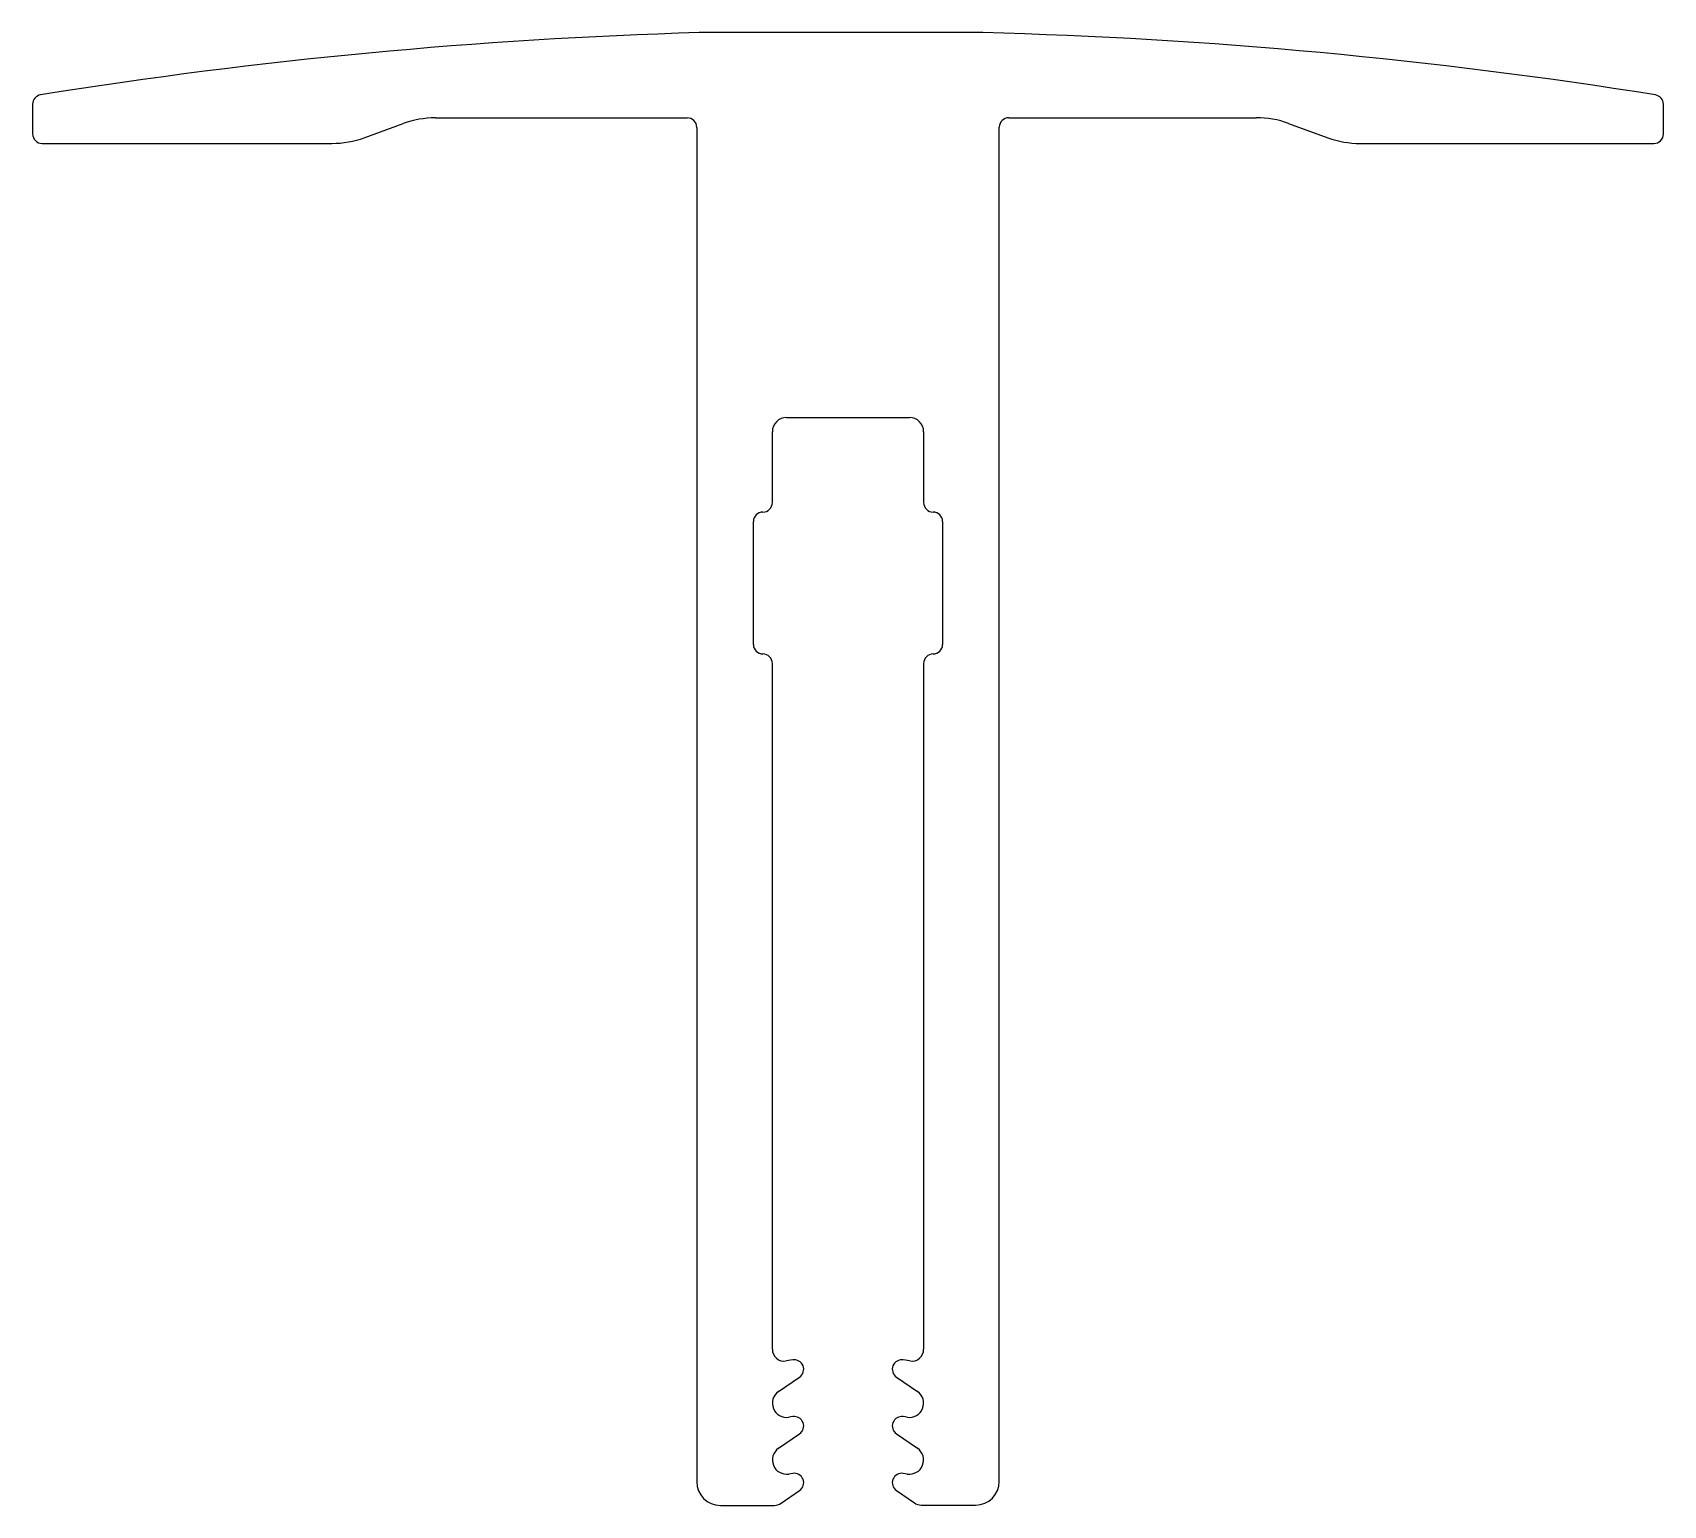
# Model space of a CAD drawing. Extents: x 1.4 to 35.9, y 0.8 to 31.9.
import ezdxf

# ---------------------------------------------------------------- set-up
doc = ezdxf.new("R2010")
doc.units = 0
doc.layers.get('0').update_dxf_attribs({"linetype": 'CONTINUOUS'})

msp = doc.modelspace()

# ---------------------------------------------------------------- linework, layer by layer
for p, q in [((21.515, 31.897), (15.515, 31.897)), ((1.415, 30.383), (1.415, 29.754)), ((35.915, 29.753), (35.915, 30.382)), ((9.937, 30.094), (15.265, 30.094)), ((22.065, 30.097), (27.301, 30.097)), ((8.432, 29.674), (9.253, 29.973)), ((15.465, 29.894), (15.465, 1.25)), ((21.865, 1.257), (21.865, 29.897)), ((27.985, 29.976), (28.817, 29.674)), ((1.615, 29.554), (7.748, 29.554)), ((29.501, 29.553), (35.715, 29.553)), ((17.365, 23.757), (19.965, 23.757)), ((17.065, 21.957), (17.065, 23.457)), ((20.265, 23.457), (20.265, 21.957)), ((16.665, 18.957), (16.665, 21.557)), ((20.665, 21.557), (20.665, 18.957)), ((17.065, 4.051), (17.065, 18.557)), ((20.265, 18.557), (20.265, 4.051)), ((17.496, 3.827), (17.354, 3.804)), ((19.976, 3.804), (19.834, 3.827)), ((17.195, 3.157), (17.641, 3.464)), ((19.689, 3.464), (20.135, 3.157)), ((17.496, 2.627), (17.412, 2.613)), ((19.918, 2.613), (19.834, 2.627)), ((17.195, 1.957), (17.641, 2.264)), ((19.689, 2.264), (20.135, 1.957)), ((17.496, 1.427), (17.412, 1.413)), ((19.918, 1.413), (19.834, 1.427)), ((17.25, 0.795), (17.641, 1.064)), ((19.689, 1.064), (20.07, 0.801)), ((15.965, 0.75), (17.108, 0.75)), ((20.212, 0.757), (21.365, 0.757))]:
    msp.add_line(p, q)
for centre, radius, start, end in [((18.693, -76.11), 108.054, 91.68544, 99.11081), ((18.693, -76.11), 108.044, 80.9186, 88.50339), ((1.615, 30.383), 0.2, 99.1108, 180), ((35.715, 30.382), 0.2, 0, 80.9186), ((9.937, 28.094), 2, 90, 110), ((15.265, 29.894), 0.2, 360, 90), ((22.065, 29.897), 0.2, 90, 180), ((27.301, 28.097), 2, 69.9903, 90), ((1.615, 29.754), 0.2, 180, 270), ((7.748, 31.554), 2, 270, 290), ((29.501, 31.553), 2, 249.9903, 269.9872), ((35.715, 29.753), 0.2, 269.9872, 360), ((17.365, 23.457), 0.3, 90, 180), ((19.965, 23.457), 0.3, 0, 90), ((16.865, 21.557), 0.2, 90, 180), ((16.865, 21.957), 0.2, 270, 0), ((20.465, 21.957), 0.2, 180, 270), ((20.465, 21.557), 0.2, 360, 90), ((16.865, 18.957), 0.2, 180, 270), ((16.865, 18.557), 0.2, 0, 90), ((20.465, 18.557), 0.2, 90, 180), ((20.465, 18.957), 0.2, 270, 0), ((17.315, 4.051), 0.25, 180, 279), ((17.528, 3.629), 0.2, 304.5887, 99), ((19.802, 3.629), 0.2, 81, 235.4113), ((20.015, 4.051), 0.25, 261, 0), ((17.365, 2.91), 0.3, 124.5887, 279), ((19.965, 2.91), 0.3, 261, 55.4113), ((17.528, 2.429), 0.2, 304.5887, 99), ((19.802, 2.429), 0.2, 81, 235.4113), ((17.365, 1.71), 0.3, 124.5887, 279), ((19.965, 1.71), 0.3, 261, 55.4113), ((17.528, 1.229), 0.2, 304.5887, 99), ((19.802, 1.229), 0.2, 81, 235.4113), ((15.965, 1.25), 0.5, 180, 270), ((21.365, 1.257), 0.5, 270, 360), ((17.108, 1), 0.25, 270, 304.5887), ((20.212, 1.007), 0.25, 235.4113, 270)]:
    msp.add_arc(centre, radius, start, end)

doc.saveas('drawing.dxf')
